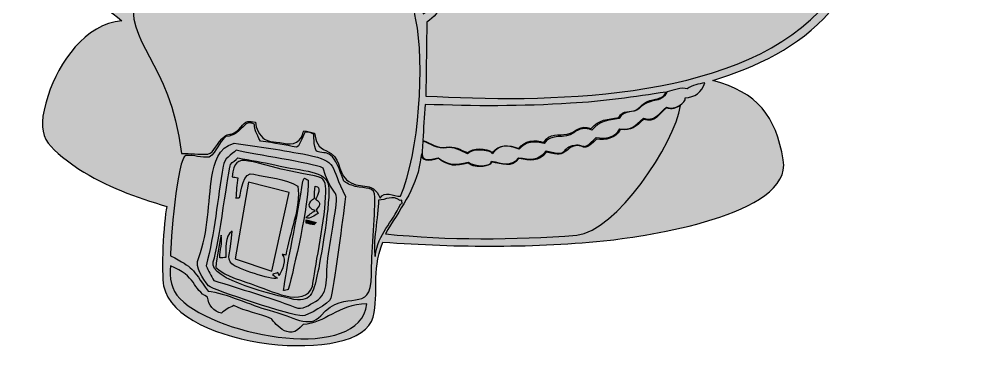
# Model space of a CAD drawing. Header units: millimetres. Extents: x 647 to 815, y -242 to -158.
# Drawn here: x 647.4 to 727.4, y -241.8 to -213.1 of the extents above; entities that cross this region are included whole.
import ezdxf

# ---------------------------------------------------------------- set-up
doc = ezdxf.new("R2010")
doc.units = ezdxf.units.MM
doc.header["$MEASUREMENT"] = 0
doc.layers.add('layer 1', color=7, linetype='Continuous')

msp = doc.modelspace()

# ---------------------------------------------------------------- hatches: boundary and pattern name
at = {"layer": 'layer 1', "true_color": 0x2b2a29}
h = msp.add_hatch(color=250, dxfattribs=at)
edge = h.paths.add_edge_path()
edge.add_spline(control_points=[(672.9236, -161.6223), (678.1818, -157.8823), (684.5493, -157.7647), (690.2708, -160.6654), (691.5918, -161.325), (692.734, -162.2685), (693.8283, -163.2462), (699.0437, -159.9376), (706.4631, -157.7166), (711.7139, -162.0761), (714.0179, -163.9541), (715.3211, -166.8299), (715.6889, -169.7392), (717.9255, -170.3782), (722.1849, -171.4619), (722.5911, -174.2448), (724.4732, -174.9637), (725.1777, -175.57), (725.1836, -177.2403), (726.4699, -178.1506), (727.0404, -178.705), (726.3107, -179.9286), (727.434, -181.6205), (726.9055, -182.8877), (725.2784, -183.9654), (725.5071, -186.696), (723.2486, -186.3629), (722.6062, -186.7979), (722.3215, -186.9907), (721.672, -189.716), (716.9685, -191.4657), (720.2661, -194.2805), (722.0632, -196.6981), (722.3326, -201.098), (722.4755, -200.8804), (723.5784, -201.0643), (723.8525, -202.441), (724.3248, -204.813), (722.2703, -206.3617), (720.2808, -207.1387), (721.7533, -209.6382), (720.0034, -211.4451), (717.592, -212.0967), (716.589, -212.3801), (715.5412, -212.4035), (714.5087, -212.4729), (711.981, -215.3355), (708.4218, -217.003), (704.8331, -218.1104), (708.565, -219.0922), (710.0463, -221.0493), (710.6793, -224.6895), (711.4827, -229.3082), (698.9476, -231.0301), (696.3758, -231.3199), (690.1151, -231.9863), (683.7911, -231.9366), (677.5153, -231.4943), (676.5212, -234.1286), (677.2384, -235.5608), (676.7215, -237.6952), (675.7296, -241.797), (660.4307, -240.3247), (659.3779, -235.1192), (659.1608, -234.0548), (659.3568, -229.8186), (659.6414, -228.5353), (657.1019, -227.8042), (654.5838, -226.879), (652.351, -225.4436), (649.6288, -223.4568), (648.6743, -222.9007), (649.8053, -219.3635), (650.7042, -216.6191), (652.8706, -213.4303), (655.9264, -213.1656), (653.9417, -211.67), (652.2919, -210.1419), (651.2522, -207.8033), (647.4285, -199.2059), (651.1085, -189.161), (655.6215, -181.5947), (657.1452, -179.0404), (660.3131, -175.5644), (663.5517, -175.3769), (664.2078, -175.3388), (665.2642, -167.0586), (672.9236, -161.6223)], knot_values=[0, 0, 0, 0, 0.0344828, 0.0344828, 0.0344828, 0.0689655, 0.0689655, 0.0689655, 0.1034483, 0.1034483, 0.1034483, 0.137931, 0.137931, 0.137931, 0.1724138, 0.1724138, 0.1724138, 0.2068966, 0.2068966, 0.2068966, 0.2413793, 0.2413793, 0.2413793, 0.2758621, 0.2758621, 0.2758621, 0.3103448, 0.3103448, 0.3103448, 0.3448276, 0.3448276, 0.3448276, 0.3793103, 0.3793103, 0.3793103, 0.4137931, 0.4137931, 0.4137931, 0.4482759, 0.4482759, 0.4482759, 0.4827586, 0.4827586, 0.4827586, 0.5172414, 0.5172414, 0.5172414, 0.5517241, 0.5517241, 0.5517241, 0.5862069, 0.5862069, 0.5862069, 0.6206897, 0.6206897, 0.6206897, 0.6551724, 0.6551724, 0.6551724, 0.6896552, 0.6896552, 0.6896552, 0.7241379, 0.7241379, 0.7241379, 0.7586207, 0.7586207, 0.7586207, 0.7931034, 0.7931034, 0.7931034, 0.8275862, 0.8275862, 0.8275862, 0.862069, 0.862069, 0.862069, 0.8965517, 0.8965517, 0.8965517, 0.9310345, 0.9310345, 0.9310345, 0.9655172, 0.9655172, 0.9655172, 1, 1, 1, 1], degree=3, periodic=1)
h = msp.add_hatch(color=250, dxfattribs=at)
edge = h.paths.add_edge_path()
edge.add_spline(control_points=[(669.1362, -180.5388), (669.2819, -180.3647), (669.3948, -180.1211), (669.6483, -180.0929), (670.2704, -182.0223), (668.397, -183.3012), (667.0443, -184.9531), (665.2502, -187.1437), (664.9145, -189.9809), (664.5693, -192.6744), (664.3729, -194.2076), (664.6125, -195.3356), (665.3916, -196.6556), (662.6626, -197.7362), (660.0595, -198.2946), (659.3761, -201.6519), (659.1554, -202.6395), (659.1332, -205.6507), (660.6014, -205.2687), (659.5475, -201.7236), (659.4913, -199.3152), (664.1998, -197.7845), (668.0347, -196.5381), (676.8244, -191.996), (676.8092, -197.9405), (674.1225, -198.0858), (671.3657, -198.7073), (668.7001, -199.1091), (664.4526, -199.7492), (662.768, -205.998), (664.8778, -205.4461), (664.0851, -200.4835), (668.1172, -199.8471), (672.0009, -199.3276), (674.0045, -199.0597), (680.0665, -197.0671), (680.5026, -200.5344), (676.7901, -200.7056), (672.5186, -200.1019), (670.3559, -201.6353), (669.4832, -202.2588), (667.0844, -206.1738), (669.1264, -206.0594), (668.9075, -203.7633), (670.7864, -201.0136), (673.3365, -201.3038), (676.0031, -201.6075), (683.1601, -199.7807), (683.4614, -203.1273), (683.7646, -206.4952), (684.1572, -210.4956), (680.8523, -212.6104), (679.9482, -207.4699), (682.4443, -207.967), (681.3196, -206.5651), (679.8013, -208.5313), (679.7731, -210.7421), (680.2654, -213.0844), (681.0092, -216.6234), (680.5496, -224.1362), (678.9775, -227.6982), (678.4106, -227.6947), (677.6579, -227.1828), (677.3016, -227.8554), (676.6722, -226.2828), (675.4936, -227.2505), (674.5283, -226.3307), (673.7358, -225.5752), (674.0723, -224.3992), (672.8708, -223.9435), (672.1459, -223.6687), (671.979, -223.1546), (671.8712, -222.4867), (671.5861, -222.3787), (671.2811, -222.3373), (670.9844, -222.2759), (670.928, -222.4419), (670.8702, -222.609), (670.8105, -222.7749), (670.2593, -223.6227), (669.5219, -223.326), (668.6984, -223.2077), (668.413, -223.1667), (668.0137, -223.1749), (667.7337, -222.9821), (667.3093, -222.6902), (666.9972, -222.0381), (666.9829, -221.56), (665.8035, -221.3302), (666.2086, -221.7846), (665.2758, -222.4198), (664.959, -222.6358), (664.7466, -222.4924), (664.4017, -222.7556), (663.762, -223.244), (663.5584, -224.1092), (663.0377, -224.2104), (662.31, -224.2337), (661.5806, -224.1358), (660.8514, -224.1624), (659.8431, -216.0966), (656.1014, -215.3523), (656.9757, -210.7985), (657.6064, -207.514), (655.8047, -204.0617), (656.3592, -202.0795), (659.0509, -192.4577), (655.8379, -189.7048), (664.3888, -181.8001), (666.1279, -182.4114), (668.0002, -182.1498), (669.1362, -180.5388)], knot_values=[0, 0, 0, 0, 0.027027, 0.027027, 0.027027, 0.0540541, 0.0540541, 0.0540541, 0.0810811, 0.0810811, 0.0810811, 0.1081081, 0.1081081, 0.1081081, 0.1351351, 0.1351351, 0.1351351, 0.1621622, 0.1621622, 0.1621622, 0.1891892, 0.1891892, 0.1891892, 0.2162162, 0.2162162, 0.2162162, 0.2432432, 0.2432432, 0.2432432, 0.2702703, 0.2702703, 0.2702703, 0.2972973, 0.2972973, 0.2972973, 0.3243243, 0.3243243, 0.3243243, 0.3513514, 0.3513514, 0.3513514, 0.3783784, 0.3783784, 0.3783784, 0.4054054, 0.4054054, 0.4054054, 0.4324324, 0.4324324, 0.4324324, 0.4594595, 0.4594595, 0.4594595, 0.4864865, 0.4864865, 0.4864865, 0.5135135, 0.5135135, 0.5135135, 0.5405405, 0.5405405, 0.5405405, 0.5675676, 0.5675676, 0.5675676, 0.5945946, 0.5945946, 0.5945946, 0.6216216, 0.6216216, 0.6216216, 0.6486486, 0.6486486, 0.6486486, 0.6756757, 0.6756757, 0.6756757, 0.7027027, 0.7027027, 0.7027027, 0.7297297, 0.7297297, 0.7297297, 0.7567568, 0.7567568, 0.7567568, 0.7837838, 0.7837838, 0.7837838, 0.8108108, 0.8108108, 0.8108108, 0.8378378, 0.8378378, 0.8378378, 0.8648649, 0.8648649, 0.8648649, 0.8918919, 0.8918919, 0.8918919, 0.9189189, 0.9189189, 0.9189189, 0.9459459, 0.9459459, 0.9459459, 0.972973, 0.972973, 0.972973, 1, 1, 1, 1], degree=3, periodic=1)
h = msp.add_hatch(color=250, dxfattribs=at)
edge = h.paths.add_edge_path()
edge.add_spline(control_points=[(683.7451, -210.0676), (683.8674, -209.8686), (683.9405, -209.4478), (684.2702, -209.5852), (691.502, -211.9187), (706.0358, -212.4099), (713.6466, -212.4035), (706.4075, -219.9596), (690.705, -219.9229), (681.0909, -219.4036), (681.0909, -219.4036), (681.1788, -213.295), (681.1788, -213.295), (682.2379, -212.4064), (683.2043, -211.3571), (683.7451, -210.0676)], knot_values=[0, 0, 0, 0, 0.2, 0.2, 0.2, 0.4, 0.4, 0.4, 0.6, 0.6, 0.6, 0.8, 0.8, 0.8, 1, 1, 1, 1], degree=3, periodic=1)
h = msp.add_hatch(color=250, dxfattribs=at)
edge = h.paths.add_edge_path()
edge.add_spline(control_points=[(701.0561, -219.0583), (701.5525, -218.9399), (702.2581, -218.6189), (702.7295, -218.815), (703.1407, -218.4751), (703.6875, -218.4186), (704.1881, -218.3062), (703.9023, -219.1062), (703.357, -219.4934), (702.5505, -219.5588), (702.6556, -219.9229), (701.6876, -220.6258), (701.0054, -220.3233), (700.3926, -220.8505), (699.9929, -221.543), (699.0912, -221.2284), (698.3152, -221.9386), (698.2169, -222.1838), (697.1351, -222.1201), (696.7802, -222.8562), (695.9133, -222.9556), (695.1941, -222.8312), (693.9119, -224.1509), (694.2905, -223.2355), (693.2262, -223.4945), (692.2408, -223.7341), (693.0159, -224.4555), (691.0597, -223.9484), (690.336, -224.8017), (689.7364, -224.6517), (688.7458, -224.5021), (688.2013, -225.3187), (687.3061, -224.9314), (686.5099, -224.789), (686.5305, -225.2585), (685.1583, -225.3017), (684.5885, -224.8719), (683.5207, -225.1406), (683.0073, -225.1716), (682.1037, -224.504), (680.4805, -224.9158), (680.7744, -224.449), (680.8307, -223.138), (681.4886, -223.3168), (682.0673, -223.8441), (682.7865, -223.6866), (683.4198, -223.5673), (683.9685, -223.9404), (684.5254, -224.1708), (684.9742, -223.6688), (686.6548, -223.9058), (686.5626, -224.1805), (687.0938, -223.5587), (687.6082, -223.3495), (688.8089, -223.8042), (689.2644, -223.1724), (690.1935, -223.0792), (690.8757, -223.3422), (691.4311, -222.3705), (692.6054, -223.0528), (693.3407, -222.4351), (693.7859, -222.0611), (694.2998, -222.006), (694.8263, -222.2128), (695.4691, -221.467), (696.1457, -221.4069), (697.092, -221.2634), (697.4882, -220.4925), (698.2221, -220.8829), (698.7545, -220.446), (699.6451, -219.4461), (700.5221, -220.1274), (701.0561, -219.0583)], knot_values=[0, 0, 0, 0, 0.0416667, 0.0416667, 0.0416667, 0.0833333, 0.0833333, 0.0833333, 0.125, 0.125, 0.125, 0.1666667, 0.1666667, 0.1666667, 0.2083333, 0.2083333, 0.2083333, 0.25, 0.25, 0.25, 0.2916667, 0.2916667, 0.2916667, 0.3333333, 0.3333333, 0.3333333, 0.375, 0.375, 0.375, 0.4166667, 0.4166667, 0.4166667, 0.4583333, 0.4583333, 0.4583333, 0.5, 0.5, 0.5, 0.5416667, 0.5416667, 0.5416667, 0.5833333, 0.5833333, 0.5833333, 0.625, 0.625, 0.625, 0.6666667, 0.6666667, 0.6666667, 0.7083333, 0.7083333, 0.7083333, 0.75, 0.75, 0.75, 0.7916667, 0.7916667, 0.7916667, 0.8333333, 0.8333333, 0.8333333, 0.875, 0.875, 0.875, 0.9166667, 0.9166667, 0.9166667, 0.9583333, 0.9583333, 0.9583333, 1, 1, 1, 1], degree=3, periodic=1)
h = msp.add_hatch(color=250, dxfattribs=at)
edge = h.paths.add_edge_path()
edge.add_spline(control_points=[(693.0687, -220.0002), (695.7395, -219.8591), (698.3463, -219.4619), (700.9902, -219.0708), (700.8922, -219.2673), (700.7648, -219.4328), (700.5715, -219.511), (700.4378, -219.5652), (700.2842, -219.6317), (700.1009, -219.6616), (699.8359, -219.7041), (699.4481, -219.8159), (699.1009, -220.0404), (698.8967, -220.1725), (698.7689, -220.3955), (698.5191, -220.5297), (697.9753, -220.8214), (697.4202, -220.4786), (697.0585, -221.1814), (696.1117, -221.3252), (695.4254, -221.3473), (694.7815, -222.0942), (693.8017, -221.7093), (693.5877, -222.3736), (692.7974, -222.5522), (692.0647, -222.7173), (691.3213, -222.41), (690.8473, -223.2382), (690.1647, -222.975), (689.2313, -223.0975), (688.7755, -223.7299), (687.9052, -223.4002), (687.1774, -223.3799), (686.5871, -224.0709), (686.0842, -223.6509), (685.0182, -223.6904), (684.5218, -224.085), (683.9651, -223.8547), (683.4013, -223.5152), (682.768, -223.6344), (682.0487, -223.7923), (681.4915, -223.2571), (680.8337, -223.0781), (680.8817, -222.0605), (680.9782, -221.1057), (681.0248, -220.0881), (685.0378, -220.2522), (689.0591, -220.2602), (693.0687, -220.0002)], knot_values=[0, 0, 0, 0, 0.0625, 0.0625, 0.0625, 0.125, 0.125, 0.125, 0.1875, 0.1875, 0.1875, 0.25, 0.25, 0.25, 0.3125, 0.3125, 0.3125, 0.375, 0.375, 0.375, 0.4375, 0.4375, 0.4375, 0.5, 0.5, 0.5, 0.5625, 0.5625, 0.5625, 0.625, 0.625, 0.625, 0.6875, 0.6875, 0.6875, 0.75, 0.75, 0.75, 0.8125, 0.8125, 0.8125, 0.875, 0.875, 0.875, 0.9375, 0.9375, 0.9375, 1, 1, 1, 1], degree=3, periodic=1)
h = msp.add_hatch(color=250, dxfattribs=at)
edge = h.paths.add_edge_path()
edge.add_spline(control_points=[(702.1817, -220.1904), (701.6855, -223.3126), (696.8129, -230.666), (693.5744, -230.9138), (688.3446, -231.3143), (682.9505, -231.3388), (677.7359, -230.811), (678.8716, -228.8064), (680.2555, -227.188), (680.6267, -224.8386), (680.6734, -224.6247), (680.6198, -224.3612), (680.7644, -224.184), (680.6896, -225.0932), (681.8992, -224.6073), (682.102, -224.5557), (683.014, -225.2299), (683.5207, -225.2251), (684.5849, -224.9574), (684.92, -225.2148), (685.4105, -225.2601), (685.8387, -225.2186), (686.1193, -225.1912), (686.3994, -225.1375), (686.5507, -224.8561), (687.3467, -224.9986), (688.229, -225.3895), (688.7717, -224.5768), (689.7857, -224.7294), (690.3592, -224.8947), (691.0858, -224.0378), (692.1514, -224.3311), (692.2749, -224.2326), (692.6885, -223.9639), (692.8349, -223.8691), (692.9724, -223.661), (693.2637, -223.5688), (693.8465, -223.3836), (694.0623, -223.6835), (694.322, -223.637), (694.5267, -223.6003), (694.7953, -223.406), (695.2236, -222.9651), (695.943, -223.0899), (696.8099, -222.9197), (697.1648, -222.1836), (698.1439, -222.2408), (698.4108, -221.9787), (699.1132, -221.336), (700.0185, -221.6525), (700.3909, -220.9), (701.0056, -220.3714), (701.4676, -220.5764), (701.772, -220.3593), (702.1817, -220.1904)], knot_values=[0, 0, 0, 0, 0.0555556, 0.0555556, 0.0555556, 0.1111111, 0.1111111, 0.1111111, 0.1666667, 0.1666667, 0.1666667, 0.2222222, 0.2222222, 0.2222222, 0.2777778, 0.2777778, 0.2777778, 0.3333333, 0.3333333, 0.3333333, 0.3888889, 0.3888889, 0.3888889, 0.4444444, 0.4444444, 0.4444444, 0.5, 0.5, 0.5, 0.5555556, 0.5555556, 0.5555556, 0.6111111, 0.6111111, 0.6111111, 0.6666667, 0.6666667, 0.6666667, 0.7222222, 0.7222222, 0.7222222, 0.7777778, 0.7777778, 0.7777778, 0.8333333, 0.8333333, 0.8333333, 0.8888889, 0.8888889, 0.8888889, 0.9444444, 0.9444444, 0.9444444, 1, 1, 1, 1], degree=3, periodic=1)
h = msp.add_hatch(color=250, dxfattribs=at)
edge = h.paths.add_edge_path()
edge.add_spline(control_points=[(661.2261, -224.3265), (661.8742, -224.2804), (662.5107, -224.5089), (663.1573, -224.4573), (663.7754, -224.0381), (663.9278, -223.2043), (664.533, -222.7516), (665.2571, -222.7165), (665.6623, -222.2348), (666.1151, -221.7723), (666.3663, -221.5157), (666.8917, -221.6564), (666.8987, -221.7819), (666.9185, -222.1589), (667.0194, -222.4802), (667.4016, -223.1435), (668.5913, -223.2939), (669.4739, -223.4573), (670.3523, -223.6363), (670.5836, -223.6835), (670.8489, -222.7757), (671.0687, -222.4129), (671.1365, -222.3012), (671.8591, -222.4982), (671.8212, -222.6279), (671.7931, -222.7232), (671.8347, -223.9459), (672.0945, -223.999), (672.7048, -224.1234), (672.9171, -224.0703), (673.1948, -224.2932), (673.637, -224.648), (673.9197, -225.4033), (674.2814, -226.448), (674.5017, -226.5975), (674.8382, -226.7769), (675.2401, -226.8748), (676.143, -227.0944), (676.863, -226.8543), (676.8687, -227.775), (676.8782, -229.4109), (676.5731, -232.5452), (676.5722, -234.2076), (676.5706, -237.6648), (674.4785, -235.1328), (672.3818, -237.5828), (671.4383, -238.6846), (670.0999, -237.6497), (668.1017, -237.1217), (666.6238, -236.7309), (664.4429, -235.6729), (663.0494, -235.5569), (661.6503, -233.5537), (661.9025, -233.6753), (659.9563, -232.6163), (659.9201, -231.7577), (660.4807, -224.4113), (661.2261, -224.3265)], knot_values=[0, 0, 0, 0, 0.0526316, 0.0526316, 0.0526316, 0.1052632, 0.1052632, 0.1052632, 0.1578947, 0.1578947, 0.1578947, 0.2105263, 0.2105263, 0.2105263, 0.2631579, 0.2631579, 0.2631579, 0.3157895, 0.3157895, 0.3157895, 0.3684211, 0.3684211, 0.3684211, 0.4210526, 0.4210526, 0.4210526, 0.4736842, 0.4736842, 0.4736842, 0.5263158, 0.5263158, 0.5263158, 0.5789474, 0.5789474, 0.5789474, 0.6315789, 0.6315789, 0.6315789, 0.6842105, 0.6842105, 0.6842105, 0.7368421, 0.7368421, 0.7368421, 0.7894737, 0.7894737, 0.7894737, 0.8421053, 0.8421053, 0.8421053, 0.8947368, 0.8947368, 0.8947368, 0.9473684, 0.9473684, 0.9473684, 1, 1, 1, 1], degree=3, periodic=1)
h = msp.add_hatch(color=250, dxfattribs=at)
edge = h.paths.add_edge_path()
edge.add_spline(control_points=[(674.4436, -227.7212), (673.0748, -225.0875), (673.8822, -224.8307), (671.2811, -224.2666), (669.2637, -223.8956), (667.2364, -223.5591), (665.2025, -223.3087), (663.8977, -223.6582), (663.5498, -224.9279), (663.3759, -226.0688), (663.0503, -228.2026), (663.1043, -230.6367), (662.2768, -232.7623), (661.9205, -233.6655), (662.6254, -234.4148), (663.086, -235.1145), (663.531, -235.466), (669.9712, -237.5993), (670.8849, -237.599), (671.2239, -237.599), (673.1336, -236.5536), (673.2138, -236.1354), (673.6306, -233.9598), (674.1548, -229.9323), (674.4436, -227.7212)], knot_values=[0, 0, 0, 0, 0.125, 0.125, 0.125, 0.25, 0.25, 0.25, 0.375, 0.375, 0.375, 0.5, 0.5, 0.5, 0.625, 0.625, 0.625, 0.75, 0.75, 0.75, 0.875, 0.875, 0.875, 1, 1, 1, 1], degree=3, periodic=1)
h = msp.add_hatch(color=250, dxfattribs=at)
edge = h.paths.add_edge_path()
edge.add_spline(control_points=[(665.3916, -223.8823), (666.9267, -224.2774), (671.5438, -224.8903), (672.589, -225.3612), (673.702, -229.0411), (674.1747, -225.3406), (673.0231, -232.4571), (672.7117, -234.3829), (673.1917, -235.652), (671.9475, -236.4055), (671.4222, -236.679), (670.8684, -237.168), (670.2418, -236.8679), (668.0355, -236.031), (665.7711, -235.3862), (663.5285, -234.6584), (663.2746, -234.2838), (663.1124, -233.8545), (662.887, -233.4636), (663.6179, -230.7563), (663.8236, -227.9485), (664.3107, -225.1936), (664.3439, -224.5667), (664.987, -224.2685), (665.3916, -223.8823)], knot_values=[0, 0, 0, 0, 0.125, 0.125, 0.125, 0.25, 0.25, 0.25, 0.375, 0.375, 0.375, 0.5, 0.5, 0.5, 0.625, 0.625, 0.625, 0.75, 0.75, 0.75, 0.875, 0.875, 0.875, 1, 1, 1, 1], degree=3, periodic=1)
h = msp.add_hatch(color=250, dxfattribs=at)
edge = h.paths.add_edge_path()
edge.add_spline(control_points=[(671.7669, -234.725), (671.5096, -237.1126), (668.5091, -235.6247), (667.0475, -235.0991), (665.8904, -234.6901), (664.654, -234.3833), (663.6844, -233.5895), (663.7888, -232.569), (663.947, -231.8697), (664.14, -230.9157), (664.2677, -231.5386), (664.0107, -232.157), (664.0356, -232.7871), (664.1601, -232.7821), (664.4101, -232.7756), (664.5347, -232.7722), (664.5429, -232.0762), (664.4025, -231.0068), (665.0401, -230.5757), (664.9964, -232.2448), (664.4892, -232.8244), (665.03, -233.2967), (665.509, -233.715), (668.2556, -234.6163), (668.8047, -234.4846), (668.6655, -234.3749), (668.5245, -234.2691), (668.3819, -234.1659), (668.5344, -234.1131), (668.6871, -234.0631), (668.8395, -234.0152), (668.8592, -234.0717), (668.9009, -234.1878), (668.9205, -234.244), (669.2098, -233.8671), (669.5771, -232.8891), (669.1958, -232.515), (669.2703, -232.5268), (669.4196, -232.5518), (669.4941, -232.5634), (669.7492, -230.8532), (670.7776, -228.5517), (670.4788, -226.8593), (669.3913, -226.2061), (668.0621, -226.1664), (666.8519, -225.8779), (665.9329, -225.5241), (665.7946, -227.3965), (665.6567, -227.8058), (665.5836, -227.8141), (665.4362, -227.8323), (665.3617, -227.8408), (665.3831, -227.2806), (665.4313, -226.7217), (665.5092, -226.1681), (665.3566, -226.1402), (665.2042, -226.1134), (665.0535, -226.0868), (665.3613, -223.6923), (666.0457, -225.0199), (671.8582, -226.0088), (672.7643, -226.1483), (672.7947, -226.5833), (672.7944, -227.3731), (672.7935, -229.4383), (671.9209, -233.4087), (671.7669, -234.725)], knot_values=[0, 0, 0, 0, 0.0454545, 0.0454545, 0.0454545, 0.0909091, 0.0909091, 0.0909091, 0.1363636, 0.1363636, 0.1363636, 0.1818182, 0.1818182, 0.1818182, 0.2272727, 0.2272727, 0.2272727, 0.2727273, 0.2727273, 0.2727273, 0.3181818, 0.3181818, 0.3181818, 0.3636364, 0.3636364, 0.3636364, 0.4090909, 0.4090909, 0.4090909, 0.4545455, 0.4545455, 0.4545455, 0.5, 0.5, 0.5, 0.5454545, 0.5454545, 0.5454545, 0.5909091, 0.5909091, 0.5909091, 0.6363636, 0.6363636, 0.6363636, 0.6818182, 0.6818182, 0.6818182, 0.7272727, 0.7272727, 0.7272727, 0.7727273, 0.7727273, 0.7727273, 0.8181818, 0.8181818, 0.8181818, 0.8636364, 0.8636364, 0.8636364, 0.9090909, 0.9090909, 0.9090909, 0.9545455, 0.9545455, 0.9545455, 1, 1, 1, 1], degree=3, periodic=1)
h = msp.add_hatch(color=250, dxfattribs=at)
edge = h.paths.add_edge_path()
edge.add_spline(control_points=[(673.0215, -226.8409), (672.8744, -225.5572), (670.9654, -225.6556), (668.5794, -225.1022), (667.5744, -224.8435), (666.5452, -224.7326), (665.5327, -224.5255), (665.3138, -224.6864), (665.1064, -224.8635), (664.9109, -225.054), (664.7815, -225.3283), (663.9319, -231.7187), (663.4902, -233.1123), (663.0189, -234.5981), (668.8998, -235.9323), (669.8489, -236.1685), (671.6507, -236.5866), (671.7482, -235.6877), (672.0917, -234.1779), (672.3415, -233.248), (673.258, -227.7451), (673.0215, -226.8409)], knot_values=[0, 0, 0, 0, 0.1428571, 0.1428571, 0.1428571, 0.2857143, 0.2857143, 0.2857143, 0.4285714, 0.4285714, 0.4285714, 0.5714286, 0.5714286, 0.5714286, 0.7142857, 0.7142857, 0.7142857, 0.8571429, 0.8571429, 0.8571429, 1, 1, 1, 1], degree=3, periodic=1)
h = msp.add_hatch(color=250, dxfattribs=at)
edge = h.paths.add_edge_path()
edge.add_spline(control_points=[(670.8899, -226.448), (670.5222, -229.0581), (669.4671, -233.8803), (669.3102, -235.5072), (669.4013, -235.4856), (669.5854, -235.4407), (669.6781, -235.4194), (670.2073, -233.5964), (671.3823, -228.3399), (671.3557, -226.3755), (670.9652, -226.1801), (671.0587, -226.1018), (670.8899, -226.448)], knot_values=[0, 0, 0, 0, 0.25, 0.25, 0.25, 0.5, 0.5, 0.5, 0.75, 0.75, 0.75, 1, 1, 1, 1], degree=3, periodic=1)
h = msp.add_hatch(color=250, dxfattribs=at)
edge = h.paths.add_edge_path()
edge.add_spline(control_points=[(666.4046, -226.5352), (666.4046, -226.5352), (669.7601, -227.3873), (669.7601, -227.3873), (669.7601, -227.3873), (668.3341, -233.8816), (668.3341, -233.8816), (668.3341, -233.8816), (665.292, -232.8832), (665.292, -232.8832), (665.292, -232.8832), (666.4046, -226.5352), (666.4046, -226.5352)], knot_values=[0, 0, 0, 0, 0.25, 0.25, 0.25, 0.5, 0.5, 0.5, 0.75, 0.75, 0.75, 1, 1, 1, 1], degree=3, periodic=1)
h = msp.add_hatch(color=250, dxfattribs=at)
edge = h.paths.add_edge_path()
edge.add_spline(control_points=[(671.9308, -226.8643), (671.8778, -227.1878), (671.8528, -227.5142), (671.8612, -227.8422), (671.3479, -228.1285), (671.2114, -228.6607), (671.9092, -228.8816), (671.6391, -229.0558), (671.374, -229.2412), (671.1452, -229.4685), (671.54, -229.6076), (671.8429, -229.278), (672.1679, -229.1169), (672.1249, -229.0475), (672.0402, -228.9066), (671.9989, -228.8368), (672.2697, -228.5048), (672.4794, -228.247), (671.9492, -227.9235), (672.1498, -227.632), (672.4961, -226.9155), (671.9308, -226.8643)], knot_values=[0, 0, 0, 0, 0.1428571, 0.1428571, 0.1428571, 0.2857143, 0.2857143, 0.2857143, 0.4285714, 0.4285714, 0.4285714, 0.5714286, 0.5714286, 0.5714286, 0.7142857, 0.7142857, 0.7142857, 0.8571429, 0.8571429, 0.8571429, 1, 1, 1, 1], degree=3, periodic=1)
h = msp.add_hatch(color=250, dxfattribs=at)
edge = h.paths.add_edge_path()
edge.add_spline(control_points=[(678.9562, -228.0382), (678.9562, -228.0382), (679.0834, -228.0163), (679.0834, -228.0163), (679.0951, -228.0861), (679.1184, -228.2252), (679.1282, -228.2948), (679.1282, -228.2948), (679.0022, -228.3115), (679.0022, -228.3115), (678.2633, -229.9865), (677.1671, -230.687), (676.8806, -232.6743), (676.6642, -231.6992), (677.1488, -229.3066), (677.1627, -228.0295), (677.7853, -228.009), (678.3101, -227.5461), (678.9562, -228.0382)], knot_values=[0, 0, 0, 0, 0.1666667, 0.1666667, 0.1666667, 0.3333333, 0.3333333, 0.3333333, 0.5, 0.5, 0.5, 0.6666667, 0.6666667, 0.6666667, 0.8333333, 0.8333333, 0.8333333, 1, 1, 1, 1], degree=3, periodic=1)
h = msp.add_hatch(color=250, dxfattribs=at)
edge = h.paths.add_edge_path()
edge.add_spline(control_points=[(671.1783, -229.6344), (671.1798, -229.7086), (671.1818, -229.8562), (671.1834, -229.9309), (671.4003, -229.9693), (671.6176, -230.0122), (671.8364, -230.057), (671.8811, -230.0089), (671.9707, -229.9128), (672.0174, -229.863), (671.7372, -229.7869), (671.4583, -229.7086), (671.1783, -229.6344)], knot_values=[0, 0, 0, 0, 0.25, 0.25, 0.25, 0.5, 0.5, 0.5, 0.75, 0.75, 0.75, 1, 1, 1, 1], degree=3, periodic=1)
h = msp.add_hatch(color=250, dxfattribs=at)
edge = h.paths.add_edge_path()
edge.add_spline(control_points=[(659.9315, -233.4548), (662.1111, -234.2614), (661.7371, -235.4208), (663.0146, -236.0409), (663.0657, -236.6825), (663.5216, -237.2576), (664.1747, -237.362), (664.4665, -237.0937), (664.8113, -236.8964), (665.1762, -236.747), (666.177, -237.2147), (667.2764, -237.4101), (668.2975, -237.826), (668.3983, -237.9222), (669.6979, -239.9492), (670.9162, -238.3), (672.7875, -238.2274), (673.7091, -236.6583), (676.2058, -236.5945), (675.6539, -241.4658), (664.0157, -239.4067), (660.7038, -236.1553), (659.9777, -235.4625), (659.8718, -234.4031), (659.9315, -233.4548)], knot_values=[0, 0, 0, 0, 0.125, 0.125, 0.125, 0.25, 0.25, 0.25, 0.375, 0.375, 0.375, 0.5, 0.5, 0.5, 0.625, 0.625, 0.625, 0.75, 0.75, 0.75, 0.875, 0.875, 0.875, 1, 1, 1, 1], degree=3, periodic=1)

# ---------------------------------------------------------------- linework, layer by layer
at = {"layer": 'layer 1', "color": 250}
for points, knots in [([(672.9236, -161.6223), (678.1818, -157.8823), (684.5493, -157.7647), (690.2708, -160.6654), (691.5918, -161.325), (692.734, -162.2685), (693.8283, -163.2462), (699.0437, -159.9376), (706.4631, -157.7166), (711.7139, -162.0761), (714.0179, -163.9541), (715.3211, -166.8299), (715.6889, -169.7392), (717.9255, -170.3782), (722.1849, -171.4619), (722.5911, -174.2448), (724.4732, -174.9637), (725.1777, -175.57), (725.1836, -177.2403), (726.4699, -178.1506), (727.0404, -178.705), (726.3107, -179.9286), (727.434, -181.6205), (726.9055, -182.8877), (725.2784, -183.9654), (725.5071, -186.696), (723.2486, -186.3629), (722.6062, -186.7979), (722.3215, -186.9907), (721.672, -189.716), (716.9685, -191.4657), (720.2661, -194.2805), (722.0632, -196.6981), (722.3326, -201.098), (722.4755, -200.8804), (723.5784, -201.0643), (723.8525, -202.441), (724.3248, -204.813), (722.2703, -206.3617), (720.2808, -207.1387), (721.7533, -209.6382), (720.0034, -211.4451), (717.592, -212.0967), (716.589, -212.3801), (715.5412, -212.4035), (714.5087, -212.4729), (711.981, -215.3355), (708.4218, -217.003), (704.8331, -218.1104), (708.565, -219.0922), (710.0463, -221.0493), (710.6793, -224.6895), (711.4827, -229.3082), (698.9476, -231.0301), (696.3758, -231.3199), (690.1151, -231.9863), (683.7911, -231.9366), (677.5153, -231.4943), (676.5212, -234.1286), (677.2384, -235.5608), (676.7215, -237.6952), (675.7296, -241.797), (660.4307, -240.3247), (659.3779, -235.1192), (659.1608, -234.0548), (659.3568, -229.8186), (659.6414, -228.5353), (657.1019, -227.8042), (654.5838, -226.879), (652.351, -225.4436), (649.6288, -223.4568), (648.6743, -222.9007), (649.8053, -219.3635), (650.7042, -216.6191), (652.8706, -213.4303), (655.9264, -213.1656), (653.9417, -211.67), (652.2919, -210.1419), (651.2522, -207.8033), (647.4285, -199.2059), (651.1085, -189.161), (655.6215, -181.5947), (657.1452, -179.0404), (660.3131, -175.5644), (663.5517, -175.3769), (664.2078, -175.3388), (665.2642, -167.0586), (672.9236, -161.6223)], [0, 0, 0, 0, 0.0344828, 0.0344828, 0.0344828, 0.0689655, 0.0689655, 0.0689655, 0.1034483, 0.1034483, 0.1034483, 0.137931, 0.137931, 0.137931, 0.1724138, 0.1724138, 0.1724138, 0.2068966, 0.2068966, 0.2068966, 0.2413793, 0.2413793, 0.2413793, 0.2758621, 0.2758621, 0.2758621, 0.3103448, 0.3103448, 0.3103448, 0.3448276, 0.3448276, 0.3448276, 0.3793103, 0.3793103, 0.3793103, 0.4137931, 0.4137931, 0.4137931, 0.4482759, 0.4482759, 0.4482759, 0.4827586, 0.4827586, 0.4827586, 0.5172414, 0.5172414, 0.5172414, 0.5517241, 0.5517241, 0.5517241, 0.5862069, 0.5862069, 0.5862069, 0.6206897, 0.6206897, 0.6206897, 0.6551724, 0.6551724, 0.6551724, 0.6896552, 0.6896552, 0.6896552, 0.7241379, 0.7241379, 0.7241379, 0.7586207, 0.7586207, 0.7586207, 0.7931034, 0.7931034, 0.7931034, 0.8275862, 0.8275862, 0.8275862, 0.862069, 0.862069, 0.862069, 0.8965517, 0.8965517, 0.8965517, 0.9310345, 0.9310345, 0.9310345, 0.9655172, 0.9655172, 0.9655172, 1, 1, 1, 1]), ([(669.1362, -180.5388), (669.2819, -180.3647), (669.3948, -180.1211), (669.6483, -180.0929), (670.2704, -182.0223), (668.397, -183.3012), (667.0443, -184.9531), (665.2502, -187.1437), (664.9145, -189.9809), (664.5693, -192.6744), (664.3729, -194.2076), (664.6125, -195.3356), (665.3916, -196.6556), (662.6626, -197.7362), (660.0595, -198.2946), (659.3761, -201.6519), (659.1554, -202.6395), (659.1332, -205.6507), (660.6014, -205.2687), (659.5475, -201.7236), (659.4913, -199.3152), (664.1998, -197.7845), (668.0347, -196.5381), (676.8244, -191.996), (676.8092, -197.9405), (674.1225, -198.0858), (671.3657, -198.7073), (668.7001, -199.1091), (664.4526, -199.7492), (662.768, -205.998), (664.8778, -205.4461), (664.0851, -200.4835), (668.1172, -199.8471), (672.0009, -199.3276), (674.0045, -199.0597), (680.0665, -197.0671), (680.5026, -200.5344), (676.7901, -200.7056), (672.5186, -200.1019), (670.3559, -201.6353), (669.4832, -202.2588), (667.0844, -206.1738), (669.1264, -206.0594), (668.9075, -203.7633), (670.7864, -201.0136), (673.3365, -201.3038), (676.0031, -201.6075), (683.1601, -199.7807), (683.4614, -203.1273), (683.7646, -206.4952), (684.1572, -210.4956), (680.8523, -212.6104), (679.9482, -207.4699), (682.4443, -207.967), (681.3196, -206.5651), (679.8013, -208.5313), (679.7731, -210.7421), (680.2654, -213.0844), (681.0092, -216.6234), (680.5496, -224.1362), (678.9775, -227.6982), (678.4106, -227.6947), (677.6579, -227.1828), (677.3016, -227.8554), (676.6722, -226.2828), (675.4936, -227.2505), (674.5283, -226.3307), (673.7358, -225.5752), (674.0723, -224.3992), (672.8708, -223.9435), (672.1459, -223.6687), (671.979, -223.1546), (671.8712, -222.4867), (671.5861, -222.3787), (671.2811, -222.3373), (670.9844, -222.2759), (670.928, -222.4419), (670.8702, -222.609), (670.8105, -222.7749), (670.2593, -223.6227), (669.5219, -223.326), (668.6984, -223.2077), (668.413, -223.1667), (668.0137, -223.1749), (667.7337, -222.9821), (667.3093, -222.6902), (666.9972, -222.0381), (666.9829, -221.56), (665.8035, -221.3302), (666.2086, -221.7846), (665.2758, -222.4198), (664.959, -222.6358), (664.7466, -222.4924), (664.4017, -222.7556), (663.762, -223.244), (663.5584, -224.1092), (663.0377, -224.2104), (662.31, -224.2337), (661.5806, -224.1358), (660.8514, -224.1624), (659.8431, -216.0966), (656.1014, -215.3523), (656.9757, -210.7985), (657.6064, -207.514), (655.8047, -204.0617), (656.3592, -202.0795), (659.0509, -192.4577), (655.8379, -189.7048), (664.3888, -181.8001), (666.1279, -182.4114), (668.0002, -182.1498), (669.1362, -180.5388)], [0, 0, 0, 0, 0.027027, 0.027027, 0.027027, 0.0540541, 0.0540541, 0.0540541, 0.0810811, 0.0810811, 0.0810811, 0.1081081, 0.1081081, 0.1081081, 0.1351351, 0.1351351, 0.1351351, 0.1621622, 0.1621622, 0.1621622, 0.1891892, 0.1891892, 0.1891892, 0.2162162, 0.2162162, 0.2162162, 0.2432432, 0.2432432, 0.2432432, 0.2702703, 0.2702703, 0.2702703, 0.2972973, 0.2972973, 0.2972973, 0.3243243, 0.3243243, 0.3243243, 0.3513514, 0.3513514, 0.3513514, 0.3783784, 0.3783784, 0.3783784, 0.4054054, 0.4054054, 0.4054054, 0.4324324, 0.4324324, 0.4324324, 0.4594595, 0.4594595, 0.4594595, 0.4864865, 0.4864865, 0.4864865, 0.5135135, 0.5135135, 0.5135135, 0.5405405, 0.5405405, 0.5405405, 0.5675676, 0.5675676, 0.5675676, 0.5945946, 0.5945946, 0.5945946, 0.6216216, 0.6216216, 0.6216216, 0.6486486, 0.6486486, 0.6486486, 0.6756757, 0.6756757, 0.6756757, 0.7027027, 0.7027027, 0.7027027, 0.7297297, 0.7297297, 0.7297297, 0.7567568, 0.7567568, 0.7567568, 0.7837838, 0.7837838, 0.7837838, 0.8108108, 0.8108108, 0.8108108, 0.8378378, 0.8378378, 0.8378378, 0.8648649, 0.8648649, 0.8648649, 0.8918919, 0.8918919, 0.8918919, 0.9189189, 0.9189189, 0.9189189, 0.9459459, 0.9459459, 0.9459459, 0.972973, 0.972973, 0.972973, 1, 1, 1, 1]), ([(683.7451, -210.0676), (683.8674, -209.8686), (683.9405, -209.4478), (684.2702, -209.5852), (691.502, -211.9187), (706.0358, -212.4099), (713.6466, -212.4035), (706.4075, -219.9596), (690.705, -219.9229), (681.0909, -219.4036), (681.0909, -219.4036), (681.1788, -213.295), (681.1788, -213.295), (682.2379, -212.4064), (683.2043, -211.3571), (683.7451, -210.0676)], [0, 0, 0, 0, 0.2, 0.2, 0.2, 0.4, 0.4, 0.4, 0.6, 0.6, 0.6, 0.8, 0.8, 0.8, 1, 1, 1, 1]), ([(701.0561, -219.0583), (701.5525, -218.9399), (702.2581, -218.6189), (702.7295, -218.815), (703.1407, -218.4751), (703.6875, -218.4186), (704.1881, -218.3062), (703.9023, -219.1062), (703.357, -219.4934), (702.5505, -219.5588), (702.6556, -219.9229), (701.6876, -220.6258), (701.0054, -220.3233), (700.3926, -220.8505), (699.9929, -221.543), (699.0912, -221.2284), (698.3152, -221.9386), (698.2169, -222.1838), (697.1351, -222.1201), (696.7802, -222.8562), (695.9133, -222.9556), (695.1941, -222.8312), (693.9119, -224.1509), (694.2905, -223.2355), (693.2262, -223.4945), (692.2408, -223.7341), (693.0159, -224.4555), (691.0597, -223.9484), (690.336, -224.8017), (689.7364, -224.6517), (688.7458, -224.5021), (688.2013, -225.3187), (687.3061, -224.9314), (686.5099, -224.789), (686.5305, -225.2585), (685.1583, -225.3017), (684.5885, -224.8719), (683.5207, -225.1406), (683.0073, -225.1716), (682.1037, -224.504), (680.4805, -224.9158), (680.7744, -224.449), (680.8307, -223.138), (681.4886, -223.3168), (682.0673, -223.8441), (682.7865, -223.6866), (683.4198, -223.5673), (683.9685, -223.9404), (684.5254, -224.1708), (684.9742, -223.6688), (686.6548, -223.9058), (686.5626, -224.1805), (687.0938, -223.5587), (687.6082, -223.3495), (688.8089, -223.8042), (689.2644, -223.1724), (690.1935, -223.0792), (690.8757, -223.3422), (691.4311, -222.3705), (692.6054, -223.0528), (693.3407, -222.4351), (693.7859, -222.0611), (694.2998, -222.006), (694.8263, -222.2128), (695.4691, -221.467), (696.1457, -221.4069), (697.092, -221.2634), (697.4882, -220.4925), (698.2221, -220.8829), (698.7545, -220.446), (699.6451, -219.4461), (700.5221, -220.1274), (701.0561, -219.0583)], [0, 0, 0, 0, 0.0416667, 0.0416667, 0.0416667, 0.0833333, 0.0833333, 0.0833333, 0.125, 0.125, 0.125, 0.1666667, 0.1666667, 0.1666667, 0.2083333, 0.2083333, 0.2083333, 0.25, 0.25, 0.25, 0.2916667, 0.2916667, 0.2916667, 0.3333333, 0.3333333, 0.3333333, 0.375, 0.375, 0.375, 0.4166667, 0.4166667, 0.4166667, 0.4583333, 0.4583333, 0.4583333, 0.5, 0.5, 0.5, 0.5416667, 0.5416667, 0.5416667, 0.5833333, 0.5833333, 0.5833333, 0.625, 0.625, 0.625, 0.6666667, 0.6666667, 0.6666667, 0.7083333, 0.7083333, 0.7083333, 0.75, 0.75, 0.75, 0.7916667, 0.7916667, 0.7916667, 0.8333333, 0.8333333, 0.8333333, 0.875, 0.875, 0.875, 0.9166667, 0.9166667, 0.9166667, 0.9583333, 0.9583333, 0.9583333, 1, 1, 1, 1]), ([(693.0687, -220.0002), (695.7395, -219.8591), (698.3463, -219.4619), (700.9902, -219.0708), (700.8922, -219.2673), (700.7648, -219.4328), (700.5715, -219.511), (700.4378, -219.5652), (700.2842, -219.6317), (700.1009, -219.6616), (699.8359, -219.7041), (699.4481, -219.8159), (699.1009, -220.0404), (698.8967, -220.1725), (698.7689, -220.3955), (698.5191, -220.5297), (697.9753, -220.8214), (697.4202, -220.4786), (697.0585, -221.1814), (696.1117, -221.3252), (695.4254, -221.3473), (694.7815, -222.0942), (693.8017, -221.7093), (693.5877, -222.3736), (692.7974, -222.5522), (692.0647, -222.7173), (691.3213, -222.41), (690.8473, -223.2382), (690.1647, -222.975), (689.2313, -223.0975), (688.7755, -223.7299), (687.9052, -223.4002), (687.1774, -223.3799), (686.5871, -224.0709), (686.0842, -223.6509), (685.0182, -223.6904), (684.5218, -224.085), (683.9651, -223.8547), (683.4013, -223.5152), (682.768, -223.6344), (682.0487, -223.7923), (681.4915, -223.2571), (680.8337, -223.0781), (680.8817, -222.0605), (680.9782, -221.1057), (681.0248, -220.0881), (685.0378, -220.2522), (689.0591, -220.2602), (693.0687, -220.0002)], [0, 0, 0, 0, 0.0625, 0.0625, 0.0625, 0.125, 0.125, 0.125, 0.1875, 0.1875, 0.1875, 0.25, 0.25, 0.25, 0.3125, 0.3125, 0.3125, 0.375, 0.375, 0.375, 0.4375, 0.4375, 0.4375, 0.5, 0.5, 0.5, 0.5625, 0.5625, 0.5625, 0.625, 0.625, 0.625, 0.6875, 0.6875, 0.6875, 0.75, 0.75, 0.75, 0.8125, 0.8125, 0.8125, 0.875, 0.875, 0.875, 0.9375, 0.9375, 0.9375, 1, 1, 1, 1]), ([(702.1817, -220.1904), (701.6855, -223.3126), (696.8129, -230.666), (693.5744, -230.9138), (688.3446, -231.3143), (682.9505, -231.3388), (677.7359, -230.811), (678.8716, -228.8064), (680.2555, -227.188), (680.6267, -224.8386), (680.6734, -224.6247), (680.6198, -224.3612), (680.7644, -224.184), (680.6896, -225.0932), (681.8992, -224.6073), (682.102, -224.5557), (683.014, -225.2299), (683.5207, -225.2251), (684.5849, -224.9574), (684.92, -225.2148), (685.4105, -225.2601), (685.8387, -225.2186), (686.1193, -225.1912), (686.3994, -225.1375), (686.5507, -224.8561), (687.3467, -224.9986), (688.229, -225.3895), (688.7717, -224.5768), (689.7857, -224.7294), (690.3592, -224.8947), (691.0858, -224.0378), (692.1514, -224.3311), (692.2749, -224.2326), (692.6885, -223.9639), (692.8349, -223.8691), (692.9724, -223.661), (693.2637, -223.5688), (693.8465, -223.3836), (694.0623, -223.6835), (694.322, -223.637), (694.5267, -223.6003), (694.7953, -223.406), (695.2236, -222.9651), (695.943, -223.0899), (696.8099, -222.9197), (697.1648, -222.1836), (698.1439, -222.2408), (698.4108, -221.9787), (699.1132, -221.336), (700.0185, -221.6525), (700.3909, -220.9), (701.0056, -220.3714), (701.4676, -220.5764), (701.772, -220.3593), (702.1817, -220.1904)], [0, 0, 0, 0, 0.0555556, 0.0555556, 0.0555556, 0.1111111, 0.1111111, 0.1111111, 0.1666667, 0.1666667, 0.1666667, 0.2222222, 0.2222222, 0.2222222, 0.2777778, 0.2777778, 0.2777778, 0.3333333, 0.3333333, 0.3333333, 0.3888889, 0.3888889, 0.3888889, 0.4444444, 0.4444444, 0.4444444, 0.5, 0.5, 0.5, 0.5555556, 0.5555556, 0.5555556, 0.6111111, 0.6111111, 0.6111111, 0.6666667, 0.6666667, 0.6666667, 0.7222222, 0.7222222, 0.7222222, 0.7777778, 0.7777778, 0.7777778, 0.8333333, 0.8333333, 0.8333333, 0.8888889, 0.8888889, 0.8888889, 0.9444444, 0.9444444, 0.9444444, 1, 1, 1, 1]), ([(661.2261, -224.3265), (661.8742, -224.2804), (662.5107, -224.5089), (663.1573, -224.4573), (663.7754, -224.0381), (663.9278, -223.2043), (664.533, -222.7516), (665.2571, -222.7165), (665.6623, -222.2348), (666.1151, -221.7723), (666.3663, -221.5157), (666.8917, -221.6564), (666.8987, -221.7819), (666.9185, -222.1589), (667.0194, -222.4802), (667.4016, -223.1435), (668.5913, -223.2939), (669.4739, -223.4573), (670.3523, -223.6363), (670.5836, -223.6835), (670.8489, -222.7757), (671.0687, -222.4129), (671.1365, -222.3012), (671.8591, -222.4982), (671.8212, -222.6279), (671.7931, -222.7232), (671.8347, -223.9459), (672.0945, -223.999), (672.7048, -224.1234), (672.9171, -224.0703), (673.1948, -224.2932), (673.637, -224.648), (673.9197, -225.4033), (674.2814, -226.448), (674.5017, -226.5975), (674.8382, -226.7769), (675.2401, -226.8748), (676.143, -227.0944), (676.863, -226.8543), (676.8687, -227.775), (676.8782, -229.4109), (676.5731, -232.5452), (676.5722, -234.2076), (676.5706, -237.6648), (674.4785, -235.1328), (672.3818, -237.5828), (671.4383, -238.6846), (670.0999, -237.6497), (668.1017, -237.1217), (666.6238, -236.7309), (664.4429, -235.6729), (663.0494, -235.5569), (661.6503, -233.5537), (661.9025, -233.6753), (659.9563, -232.6163), (659.9201, -231.7577), (660.4807, -224.4113), (661.2261, -224.3265)], [0, 0, 0, 0, 0.0526316, 0.0526316, 0.0526316, 0.1052632, 0.1052632, 0.1052632, 0.1578947, 0.1578947, 0.1578947, 0.2105263, 0.2105263, 0.2105263, 0.2631579, 0.2631579, 0.2631579, 0.3157895, 0.3157895, 0.3157895, 0.3684211, 0.3684211, 0.3684211, 0.4210526, 0.4210526, 0.4210526, 0.4736842, 0.4736842, 0.4736842, 0.5263158, 0.5263158, 0.5263158, 0.5789474, 0.5789474, 0.5789474, 0.6315789, 0.6315789, 0.6315789, 0.6842105, 0.6842105, 0.6842105, 0.7368421, 0.7368421, 0.7368421, 0.7894737, 0.7894737, 0.7894737, 0.8421053, 0.8421053, 0.8421053, 0.8947368, 0.8947368, 0.8947368, 0.9473684, 0.9473684, 0.9473684, 1, 1, 1, 1]), ([(674.4436, -227.7212), (673.0748, -225.0875), (673.8822, -224.8307), (671.2811, -224.2666), (669.2637, -223.8956), (667.2364, -223.5591), (665.2025, -223.3087), (663.8977, -223.6582), (663.5498, -224.9279), (663.3759, -226.0688), (663.0503, -228.2026), (663.1043, -230.6367), (662.2768, -232.7623), (661.9205, -233.6655), (662.6254, -234.4148), (663.086, -235.1145), (663.531, -235.466), (669.9712, -237.5993), (670.8849, -237.599), (671.2239, -237.599), (673.1336, -236.5536), (673.2138, -236.1354), (673.6306, -233.9598), (674.1548, -229.9323), (674.4436, -227.7212)], [0, 0, 0, 0, 0.125, 0.125, 0.125, 0.25, 0.25, 0.25, 0.375, 0.375, 0.375, 0.5, 0.5, 0.5, 0.625, 0.625, 0.625, 0.75, 0.75, 0.75, 0.875, 0.875, 0.875, 1, 1, 1, 1]), ([(665.3916, -223.8823), (666.9267, -224.2774), (671.5438, -224.8903), (672.589, -225.3612), (673.702, -229.0411), (674.1747, -225.3406), (673.0231, -232.4571), (672.7117, -234.3829), (673.1917, -235.652), (671.9475, -236.4055), (671.4222, -236.679), (670.8684, -237.168), (670.2418, -236.8679), (668.0355, -236.031), (665.7711, -235.3862), (663.5285, -234.6584), (663.2746, -234.2838), (663.1124, -233.8545), (662.887, -233.4636), (663.6179, -230.7563), (663.8236, -227.9485), (664.3107, -225.1936), (664.3439, -224.5667), (664.987, -224.2685), (665.3916, -223.8823)], [0, 0, 0, 0, 0.125, 0.125, 0.125, 0.25, 0.25, 0.25, 0.375, 0.375, 0.375, 0.5, 0.5, 0.5, 0.625, 0.625, 0.625, 0.75, 0.75, 0.75, 0.875, 0.875, 0.875, 1, 1, 1, 1]), ([(671.7669, -234.725), (671.5096, -237.1126), (668.5091, -235.6247), (667.0475, -235.0991), (665.8904, -234.6901), (664.654, -234.3833), (663.6844, -233.5895), (663.7888, -232.569), (663.947, -231.8697), (664.14, -230.9157), (664.2677, -231.5386), (664.0107, -232.157), (664.0356, -232.7871), (664.1601, -232.7821), (664.4101, -232.7756), (664.5347, -232.7722), (664.5429, -232.0762), (664.4025, -231.0068), (665.0401, -230.5757), (664.9964, -232.2448), (664.4892, -232.8244), (665.03, -233.2967), (665.509, -233.715), (668.2556, -234.6163), (668.8047, -234.4846), (668.6655, -234.3749), (668.5245, -234.2691), (668.3819, -234.1659), (668.5344, -234.1131), (668.6871, -234.0631), (668.8395, -234.0152), (668.8592, -234.0717), (668.9009, -234.1878), (668.9205, -234.244), (669.2098, -233.8671), (669.5771, -232.8891), (669.1958, -232.515), (669.2703, -232.5268), (669.4196, -232.5518), (669.4941, -232.5634), (669.7492, -230.8532), (670.7776, -228.5517), (670.4788, -226.8593), (669.3913, -226.2061), (668.0621, -226.1664), (666.8519, -225.8779), (665.9329, -225.5241), (665.7946, -227.3965), (665.6567, -227.8058), (665.5836, -227.8141), (665.4362, -227.8323), (665.3617, -227.8408), (665.3831, -227.2806), (665.4313, -226.7217), (665.5092, -226.1681), (665.3566, -226.1402), (665.2042, -226.1134), (665.0535, -226.0868), (665.3613, -223.6923), (666.0457, -225.0199), (671.8582, -226.0088), (672.7643, -226.1483), (672.7947, -226.5833), (672.7944, -227.3731), (672.7935, -229.4383), (671.9209, -233.4087), (671.7669, -234.725)], [0, 0, 0, 0, 0.0454545, 0.0454545, 0.0454545, 0.0909091, 0.0909091, 0.0909091, 0.1363636, 0.1363636, 0.1363636, 0.1818182, 0.1818182, 0.1818182, 0.2272727, 0.2272727, 0.2272727, 0.2727273, 0.2727273, 0.2727273, 0.3181818, 0.3181818, 0.3181818, 0.3636364, 0.3636364, 0.3636364, 0.4090909, 0.4090909, 0.4090909, 0.4545455, 0.4545455, 0.4545455, 0.5, 0.5, 0.5, 0.5454545, 0.5454545, 0.5454545, 0.5909091, 0.5909091, 0.5909091, 0.6363636, 0.6363636, 0.6363636, 0.6818182, 0.6818182, 0.6818182, 0.7272727, 0.7272727, 0.7272727, 0.7727273, 0.7727273, 0.7727273, 0.8181818, 0.8181818, 0.8181818, 0.8636364, 0.8636364, 0.8636364, 0.9090909, 0.9090909, 0.9090909, 0.9545455, 0.9545455, 0.9545455, 1, 1, 1, 1]), ([(673.0215, -226.8409), (672.8744, -225.5572), (670.9654, -225.6556), (668.5794, -225.1022), (667.5744, -224.8435), (666.5452, -224.7326), (665.5327, -224.5255), (665.3138, -224.6864), (665.1064, -224.8635), (664.9109, -225.054), (664.7815, -225.3283), (663.9319, -231.7187), (663.4902, -233.1123), (663.0189, -234.5981), (668.8998, -235.9323), (669.8489, -236.1685), (671.6507, -236.5866), (671.7482, -235.6877), (672.0917, -234.1779), (672.3415, -233.248), (673.258, -227.7451), (673.0215, -226.8409)], [0, 0, 0, 0, 0.1428571, 0.1428571, 0.1428571, 0.2857143, 0.2857143, 0.2857143, 0.4285714, 0.4285714, 0.4285714, 0.5714286, 0.5714286, 0.5714286, 0.7142857, 0.7142857, 0.7142857, 0.8571429, 0.8571429, 0.8571429, 1, 1, 1, 1]), ([(670.8899, -226.448), (670.5222, -229.0581), (669.4671, -233.8803), (669.3102, -235.5072), (669.4013, -235.4856), (669.5854, -235.4407), (669.6781, -235.4194), (670.2073, -233.5964), (671.3823, -228.3399), (671.3557, -226.3755), (670.9652, -226.1801), (671.0587, -226.1018), (670.8899, -226.448)], [0, 0, 0, 0, 0.25, 0.25, 0.25, 0.5, 0.5, 0.5, 0.75, 0.75, 0.75, 1, 1, 1, 1]), ([(666.4046, -226.5352), (666.4046, -226.5352), (669.7601, -227.3873), (669.7601, -227.3873), (669.7601, -227.3873), (668.3341, -233.8816), (668.3341, -233.8816), (668.3341, -233.8816), (665.292, -232.8832), (665.292, -232.8832), (665.292, -232.8832), (666.4046, -226.5352), (666.4046, -226.5352)], [0, 0, 0, 0, 0.25, 0.25, 0.25, 0.5, 0.5, 0.5, 0.75, 0.75, 0.75, 1, 1, 1, 1]), ([(671.9308, -226.8643), (671.8778, -227.1878), (671.8528, -227.5142), (671.8612, -227.8422), (671.3479, -228.1285), (671.2114, -228.6607), (671.9092, -228.8816), (671.6391, -229.0558), (671.374, -229.2412), (671.1452, -229.4685), (671.54, -229.6076), (671.8429, -229.278), (672.1679, -229.1169), (672.1249, -229.0475), (672.0402, -228.9066), (671.9989, -228.8368), (672.2697, -228.5048), (672.4794, -228.247), (671.9492, -227.9235), (672.1498, -227.632), (672.4961, -226.9155), (671.9308, -226.8643)], [0, 0, 0, 0, 0.1428571, 0.1428571, 0.1428571, 0.2857143, 0.2857143, 0.2857143, 0.4285714, 0.4285714, 0.4285714, 0.5714286, 0.5714286, 0.5714286, 0.7142857, 0.7142857, 0.7142857, 0.8571429, 0.8571429, 0.8571429, 1, 1, 1, 1]), ([(678.9562, -228.0382), (678.9562, -228.0382), (679.0834, -228.0163), (679.0834, -228.0163), (679.0951, -228.0861), (679.1184, -228.2252), (679.1282, -228.2948), (679.1282, -228.2948), (679.0022, -228.3115), (679.0022, -228.3115), (678.2633, -229.9865), (677.1671, -230.687), (676.8806, -232.6743), (676.6642, -231.6992), (677.1488, -229.3066), (677.1627, -228.0295), (677.7853, -228.009), (678.3101, -227.5461), (678.9562, -228.0382)], [0, 0, 0, 0, 0.1666667, 0.1666667, 0.1666667, 0.3333333, 0.3333333, 0.3333333, 0.5, 0.5, 0.5, 0.6666667, 0.6666667, 0.6666667, 0.8333333, 0.8333333, 0.8333333, 1, 1, 1, 1]), ([(671.1783, -229.6344), (671.1798, -229.7086), (671.1818, -229.8562), (671.1834, -229.9309), (671.4003, -229.9693), (671.6176, -230.0122), (671.8364, -230.057), (671.8811, -230.0089), (671.9707, -229.9128), (672.0174, -229.863), (671.7372, -229.7869), (671.4583, -229.7086), (671.1783, -229.6344)], [0, 0, 0, 0, 0.25, 0.25, 0.25, 0.5, 0.5, 0.5, 0.75, 0.75, 0.75, 1, 1, 1, 1]), ([(659.9315, -233.4548), (662.1111, -234.2614), (661.7371, -235.4208), (663.0146, -236.0409), (663.0657, -236.6825), (663.5216, -237.2576), (664.1747, -237.362), (664.4665, -237.0937), (664.8113, -236.8964), (665.1762, -236.747), (666.177, -237.2147), (667.2764, -237.4101), (668.2975, -237.826), (668.3983, -237.9222), (669.6979, -239.9492), (670.9162, -238.3), (672.7875, -238.2274), (673.7091, -236.6583), (676.2058, -236.5945), (675.6539, -241.4658), (664.0157, -239.4067), (660.7038, -236.1553), (659.9777, -235.4625), (659.8718, -234.4031), (659.9315, -233.4548)], [0, 0, 0, 0, 0.125, 0.125, 0.125, 0.25, 0.25, 0.25, 0.375, 0.375, 0.375, 0.5, 0.5, 0.5, 0.625, 0.625, 0.625, 0.75, 0.75, 0.75, 0.875, 0.875, 0.875, 1, 1, 1, 1])]:
    msp.add_open_spline(points, degree=3, knots=knots, dxfattribs=at)

doc.saveas('drawing.dxf')
